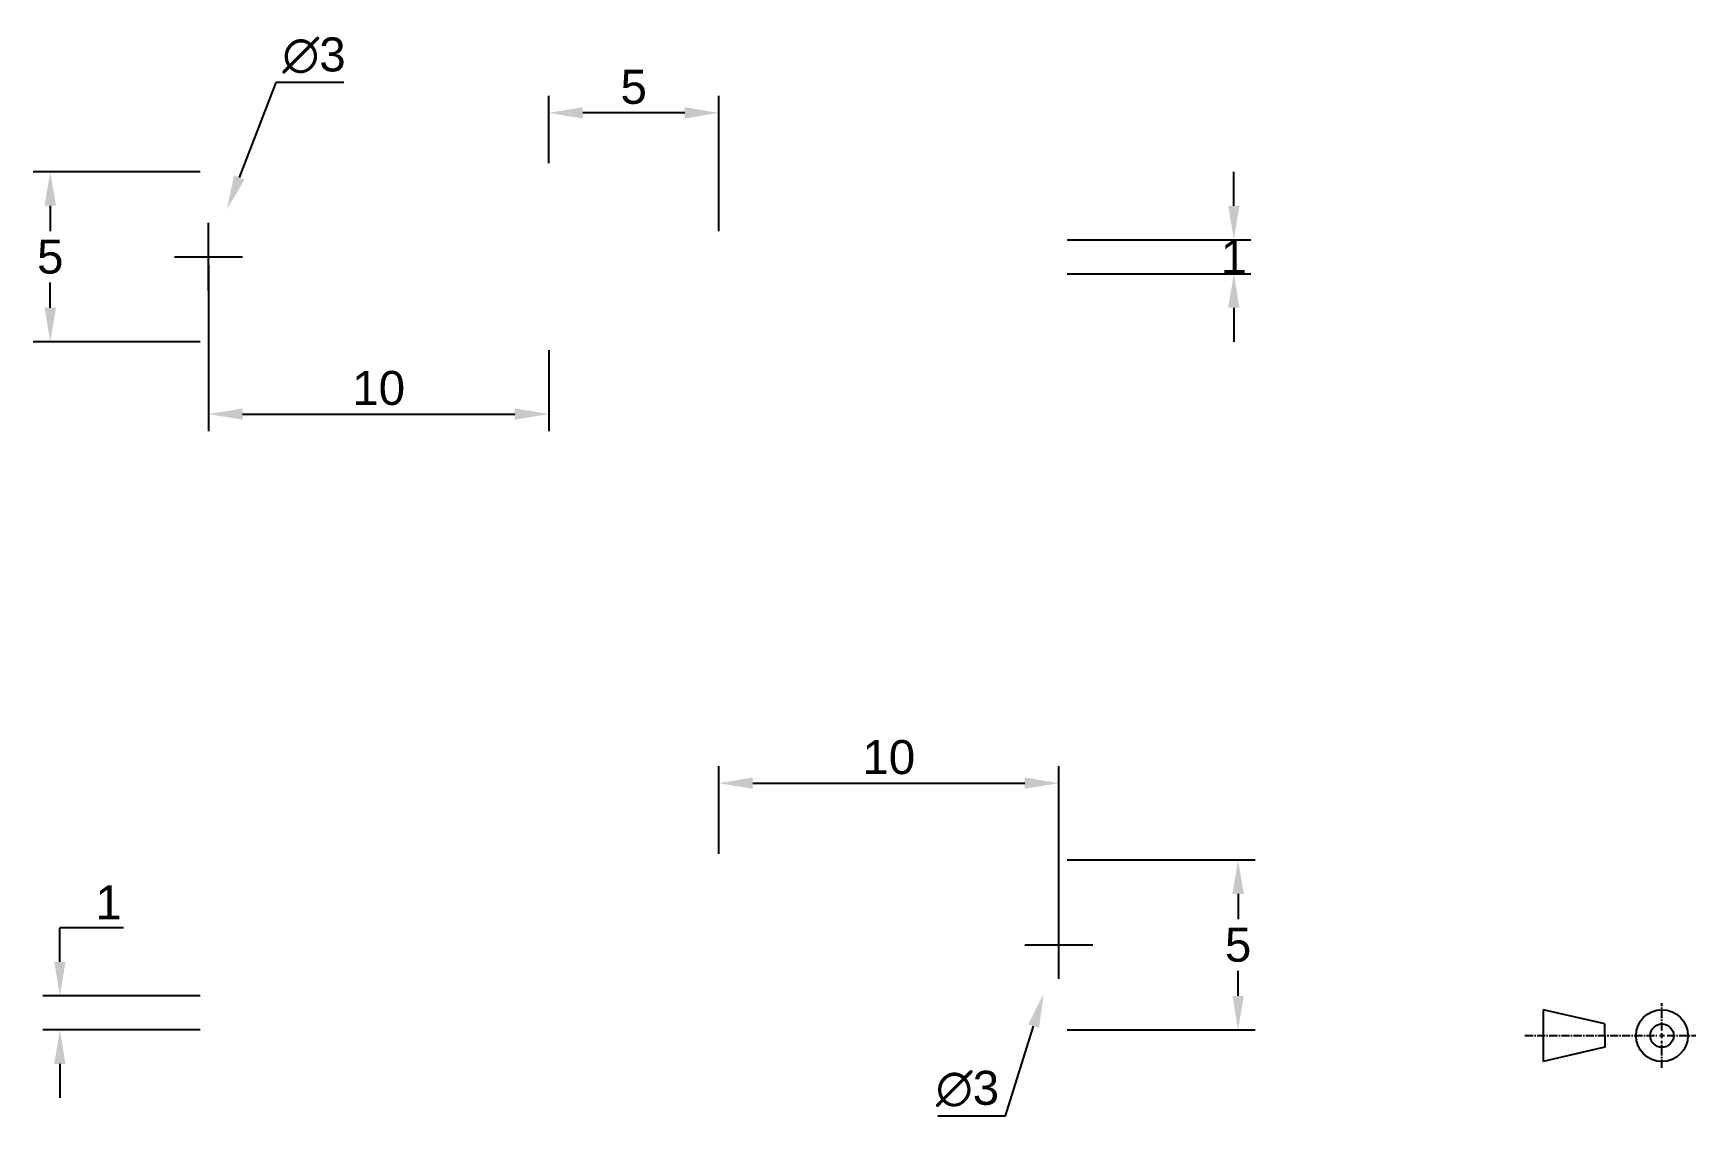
# Paper-space layout 'Layout1' of a CAD drawing. Header units: millimetres. Extents: x 7 to 203, y 9 to 137.
import ezdxf

# ---------------------------------------------------------------- set-up
doc = ezdxf.new("R2010")
doc.units = ezdxf.units.MM
doc.linetypes.add('CENTER2', pattern=[28.575, 19.05, -3.175, 3.175, -3.175])
doc.layers.add('Layer1', color=252, linetype='Continuous')
doc.styles.get("Standard").update_dxf_attribs({"font": 'arial.ttf'})
doc.dimstyles.new('ISO-25', dxfattribs={"dimscale": 1.6, "dimtxt": 2.5, "dimasz": 2.5, "dimexe": 1.25, "dimexo": 0.625, "dimtad": 1, "dimtih": 1, "dimtoh": 1, "dimdsep": 46, "dimtxsty": 'Standard', "dimcen": 2.5, "dimadec": 0, "dimazin": 0, "dimtfac": 1, "dimtofl": 0, "dimtmove": 0, "dimatfit": 3, "dimfxl": 1, "dimarcsym": 0})

# ---------------------------------------------------------------- blocks, each defined once
blk = doc.blocks.new('*D8')
at = {"layer": 'Defpoints', "color": 0, "transparency": 16777216}
for p in [(27.71, 120.49), (9.08, 100.49), (27.71, 100.49)]:
    blk.add_point(p, dxfattribs=at)
at = {"layer": 'Layer1', "color": 0, "lineweight": -2, "transparency": 16777216}
for p, q in [((26.71, 120.49), (7.08, 120.49)), ((9.08, 116.49), (9.08, 113.52)), ((9.08, 104.49), (9.08, 107.45)), ((26.71, 100.49), (7.08, 100.49))]:
    blk.add_line(p, q, dxfattribs=at)
at = {"layer": 'Layer1', "color": 0, "transparency": 16777216}
for points in [[(8.41, 116.49), (9.75, 116.49), (9.08, 120.49)], [(8.41, 104.49), (9.75, 104.49), (9.08, 100.49)]]:
    blk.add_solid(points, dxfattribs=at)
at = {"layer": 'Layer1', "color": 0, "transparency": 16777216, "insert": (9.08, 110.49), "char_height": 4, "attachment_point": 5}
blk.add_mtext('5', dxfattribs=at)
blk = doc.blocks.new('*D9')
at = {"layer": 'Defpoints', "color": 0, "transparency": 16777216}
for p in [(27.71, 110.49), (67.71, 100.49), (67.71, 91.99)]:
    blk.add_point(p, dxfattribs=at)
at = {"layer": 'Layer1', "color": 0, "lineweight": -2, "transparency": 16777216}
for p, q in [((27.71, 109.49), (27.71, 89.99)), ((67.71, 99.49), (67.71, 89.99)), ((31.71, 91.99), (63.71, 91.99))]:
    blk.add_line(p, q, dxfattribs=at)
at = {"layer": 'Layer1', "color": 0, "transparency": 16777216}
for points in [[(31.71, 92.65), (31.71, 91.32), (27.71, 91.99)], [(63.71, 92.65), (63.71, 91.32), (67.71, 91.99)]]:
    blk.add_solid(points, dxfattribs=at)
at = {"layer": 'Layer1', "color": 0, "transparency": 16777216, "insert": (47.71, 95.03), "char_height": 4, "attachment_point": 5}
blk.add_mtext('10', dxfattribs=at)
blk = doc.blocks.new('*D10')
at = {"layer": 'Defpoints', "color": 0, "transparency": 16777216}
for p in [(29.87, 116.09), (25.56, 104.89)]:
    blk.add_point(p, dxfattribs=at)
at = {"layer": 'Layer1', "color": 0, "lineweight": -2, "transparency": 16777216}
for p, q in [((35.62, 131.01), (31.31, 119.82)), ((43.6, 131.01), (35.62, 131.01)), ((27.71, 106.49), (27.71, 114.49)), ((23.71, 110.49), (31.71, 110.49))]:
    blk.add_line(p, q, dxfattribs=at)
at = {"layer": 'Layer1', "color": 0, "transparency": 16777216}
blk.add_solid([(30.69, 120.06), (31.93, 119.58), (29.87, 116.09)], dxfattribs=at)
at = {"layer": 'Layer1', "color": 0, "transparency": 16777216, "insert": (40.11, 134.17), "char_height": 4, "attachment_point": 5}
blk.add_mtext('∅3', dxfattribs=at)
blk = doc.blocks.new('*D11')
at = {"layer": 'Defpoints', "color": 0, "transparency": 16777216}
for p in [(127.71, 48.56), (87.71, 39.25), (127.71, 29.53)]:
    blk.add_point(p, dxfattribs=at)
at = {"layer": 'Layer1', "color": 0, "lineweight": -2, "transparency": 16777216}
for p, q in [((87.71, 40.25), (87.71, 50.56)), ((127.71, 30.53), (127.71, 50.56)), ((91.71, 48.56), (123.71, 48.56))]:
    blk.add_line(p, q, dxfattribs=at)
at = {"layer": 'Layer1', "color": 0, "transparency": 16777216}
for points in [[(91.71, 49.23), (91.71, 47.89), (87.71, 48.56)], [(123.71, 49.23), (123.71, 47.89), (127.71, 48.56)]]:
    blk.add_solid(points, dxfattribs=at)
at = {"layer": 'Layer1', "color": 0, "transparency": 16777216, "insert": (107.71, 51.6), "char_height": 4, "attachment_point": 5}
blk.add_mtext('10', dxfattribs=at)
blk = doc.blocks.new('*D12')
at = {"layer": 'Defpoints', "color": 0, "transparency": 16777216}
for p in [(129.5, 35.25), (125.93, 23.8)]:
    blk.add_point(p, dxfattribs=at)
at = {"layer": 'Layer1', "color": 0, "lineweight": -2, "transparency": 16777216}
for p, q in [((127.71, 25.53), (127.71, 33.53)), ((123.71, 29.53), (131.71, 29.53)), ((121.45, 9.43), (124.74, 19.98)), ((113.48, 9.43), (121.45, 9.43))]:
    blk.add_line(p, q, dxfattribs=at)
at = {"layer": 'Layer1', "color": 0, "transparency": 16777216}
blk.add_solid([(124.1, 20.18), (125.38, 19.78), (125.93, 23.8)], dxfattribs=at)
at = {"layer": 'Layer1', "color": 0, "transparency": 16777216, "insert": (116.97, 12.59), "char_height": 4, "attachment_point": 5}
blk.add_mtext('∅3', dxfattribs=at)
blk = doc.blocks.new('*D13')
at = {"layer": 'Defpoints', "color": 0, "transparency": 16777216}
for p in [(67.71, 127.42), (67.71, 120.49), (87.71, 112.49)]:
    blk.add_point(p, dxfattribs=at)
at = {"layer": 'Layer1', "color": 0, "lineweight": -2, "transparency": 16777216}
for p, q in [((67.71, 121.49), (67.71, 129.42)), ((87.71, 113.49), (87.71, 129.42)), ((83.71, 127.42), (71.71, 127.42))]:
    blk.add_line(p, q, dxfattribs=at)
at = {"layer": 'Layer1', "color": 0, "transparency": 16777216}
for points in [[(71.71, 128.09), (71.71, 126.76), (67.71, 127.42)], [(83.71, 128.09), (83.71, 126.76), (87.71, 127.42)]]:
    blk.add_solid(points, dxfattribs=at)
at = {"layer": 'Layer1', "color": 0, "transparency": 16777216, "insert": (77.71, 130.46), "char_height": 4, "attachment_point": 5}
blk.add_mtext('5', dxfattribs=at)
blk = doc.blocks.new('*D14')
at = {"layer": 'Defpoints', "color": 0, "transparency": 16777216}
for p in [(127.71, 39.53), (127.71, 19.53), (148.8, 19.53)]:
    blk.add_point(p, dxfattribs=at)
at = {"layer": 'Layer1', "color": 0, "lineweight": -2, "transparency": 16777216}
for p, q in [((128.71, 39.53), (150.8, 39.53)), ((148.8, 35.53), (148.8, 32.56)), ((148.8, 23.53), (148.8, 26.49)), ((128.71, 19.53), (150.8, 19.53))]:
    blk.add_line(p, q, dxfattribs=at)
at = {"layer": 'Layer1', "color": 0, "transparency": 16777216}
for points in [[(148.13, 35.53), (149.47, 35.53), (148.8, 39.53)], [(148.13, 23.53), (149.47, 23.53), (148.8, 19.53)]]:
    blk.add_solid(points, dxfattribs=at)
at = {"layer": 'Layer1', "color": 0, "transparency": 16777216, "insert": (148.8, 29.53), "char_height": 4, "attachment_point": 5}
blk.add_mtext('5', dxfattribs=at)
blk = doc.blocks.new('*D15')
at = {"layer": 'Defpoints', "color": 0, "transparency": 16777216}
for p in [(27.71, 23.53), (10.21, 19.53), (27.71, 19.53)]:
    blk.add_point(p, dxfattribs=at)
at = {"layer": 'Layer1', "color": 0, "lineweight": -2, "transparency": 16777216}
for p, q in [((10.21, 27.53), (10.21, 31.53)), ((17.68, 31.53), (10.21, 31.53)), ((26.71, 23.53), (8.21, 23.53)), ((26.71, 19.53), (8.21, 19.53)), ((10.21, 15.53), (10.21, 11.53))]:
    blk.add_line(p, q, dxfattribs=at)
at = {"layer": 'Layer1', "color": 0, "transparency": 16777216}
for points in [[(9.54, 27.53), (10.87, 27.53), (10.21, 23.53)], [(9.54, 15.53), (10.87, 15.53), (10.21, 19.53)]]:
    blk.add_solid(points, dxfattribs=at)
at = {"layer": 'Layer1', "color": 0, "transparency": 16777216, "insert": (15.94, 34.53), "char_height": 4, "attachment_point": 5}
blk.add_mtext('1', dxfattribs=at)
blk = doc.blocks.new('*D16')
at = {"layer": 'Defpoints', "color": 0, "transparency": 16777216}
for p in [(127.71, 112.49), (127.71, 108.49), (148.3, 108.49)]:
    blk.add_point(p, dxfattribs=at)
at = {"layer": 'Layer1', "color": 0, "lineweight": -2, "transparency": 16777216}
for p, q in [((148.3, 116.49), (148.3, 120.49)), ((128.71, 112.49), (150.3, 112.49)), ((128.71, 108.49), (150.3, 108.49)), ((148.3, 104.49), (148.3, 100.49))]:
    blk.add_line(p, q, dxfattribs=at)
at = {"layer": 'Layer1', "color": 0, "transparency": 16777216}
for points in [[(147.63, 116.49), (148.96, 116.49), (148.3, 112.49)], [(147.63, 104.49), (148.96, 104.49), (148.3, 108.49)]]:
    blk.add_solid(points, dxfattribs=at)
at = {"layer": 'Layer1', "color": 0, "transparency": 16777216, "insert": (148.3, 110.49), "char_height": 4, "attachment_point": 5}
blk.add_mtext('1', dxfattribs=at)
blk = doc.blocks.new('*U18')
at = {"color": 0, "linetype": 'CENTER2', "ltscale": 0.05, "transparency": 16777216}
for p, q in [((0, 0.61), (0, 3.82)), ((-16.11, 0), (-0.61, 0)), ((0.61, 0), (3.97, 0)), ((0, -3.78), (0, -0.61))]:
    blk.add_line(p, q, dxfattribs=at)
at = {"color": 0, "linetype": 'Continuous', "ltscale": 0.05, "transparency": 16777216}
for p, q in [((-0.3, 0), (0.3, 0)), ((0, -0.3), (0, 0.3))]:
    blk.add_line(p, q, dxfattribs=at)

psp = doc.layouts.get("Layout1")

# ---------------------------------------------------------------- linework, layer by layer
for p, q in [((184.684, 21.911), (184.684, 15.812)), ((191.943, 20.236), (184.684, 21.911)), ((191.943, 18.861), (191.943, 20.236)), ((191.943, 18.861), (191.943, 17.487)), ((191.943, 17.487), (184.684, 15.812))]:
    psp.add_line(p, q)
for radius in [3.05, 1.375]:
    psp.add_circle((198.655, 18.861), radius)

# ---------------------------------------------------------------- block references
at = {"linetype": 'CENTER2', "ltscale": 0.05}
psp.add_blockref('*U18', (198.655, 18.861), dxfattribs=at)

# ---------------------------------------------------------------- dimensions: what is measured, and where the dimension line sits
at = {"layer": 'Layer1'}
for p1, p2, picture, middle in [((25.557, 104.888), (29.87, 116.086), '*D10', (40.108, 131.014)), ((129.498, 35.254), (125.929, 23.798), '*D12', (116.967, 9.432))]:
    dim = psp.add_diameter_dim_2p(p1=p1, p2=p2, dimstyle='ISO-25', override={"dimlfac": -0.25}, dxfattribs=at)
    dim.commit()
    dim.dimension.update_dxf_attribs({"geometry": picture, "text_midpoint": middle, "dimtype": 163})
for base, p1, p2, picture, middle in [((67.713, 127.422), (87.714, 112.485), (67.713, 120.487), '*D13', (77.713, 127.422)), ((67.713, 91.986), (27.714, 110.487), (67.713, 100.487), '*D9', (47.713, 91.986)), ((127.714, 48.562), (87.714, 39.254), (127.714, 29.526), '*D11', (107.714, 48.562))]:
    dim = psp.add_linear_dim(base=base, p1=p1, p2=p2, dimstyle='ISO-25', override={"dimlfac": -0.25}, dxfattribs=at)
    dim.commit()
    dim.dimension.update_dxf_attribs({"geometry": picture, "text_midpoint": middle, "dimtype": 160})
for base, p1, p2, override, picture, middle in [((9.079, 100.487), (27.714, 120.487), (27.714, 100.487), {"dimlfac": -0.25}, '*D8', (9.079, 110.487)), ((148.295, 108.487), (127.714, 112.487), (127.714, 108.487), {"dimlfac": -0.25}, '*D16', (148.295, 110.487)), ((148.801, 19.526), (127.714, 39.526), (127.714, 19.526), {"dimlfac": -0.25}, '*D14', (148.801, 29.526)), ((10.205, 19.526), (27.714, 23.526), (27.714, 19.526), {"dimlfac": -0.25, "dimtmove": 1}, '*D15', (14.978, 27.257))]:
    dim = psp.add_linear_dim(base=base, p1=p1, p2=p2, angle=90, dimstyle='ISO-25', override=override, dxfattribs=at)
    dim.commit()
    dim.dimension.update_dxf_attribs({"geometry": picture, "text_midpoint": middle, "dimtype": 160})

doc.saveas('drawing.dxf')
